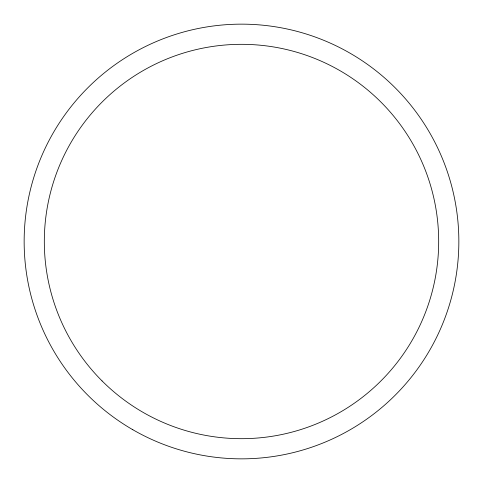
<?xml version="1.0" encoding="UTF-8"?>
<svg xmlns="http://www.w3.org/2000/svg" width="483" height="483" viewBox="0 0 483 483"><rect width="100%" height="100%" fill="white"/><g stroke="black" fill="none" stroke-linecap="round" stroke-linejoin="round"><path stroke-width="0.72" d="M132.825 429.731A217.35 217.35 0 0 0 458.85 241.5A217.35 217.35 0 0 0 132.825 53.269A217.35 217.35 0 0 0 132.825 429.731M102.07 380.93A197.179 197.179 0 0 0 431.959 292.535A197.179 197.179 0 0 0 190.465 51.041A197.179 197.179 0 0 0 102.07 380.93"/></g></svg>
